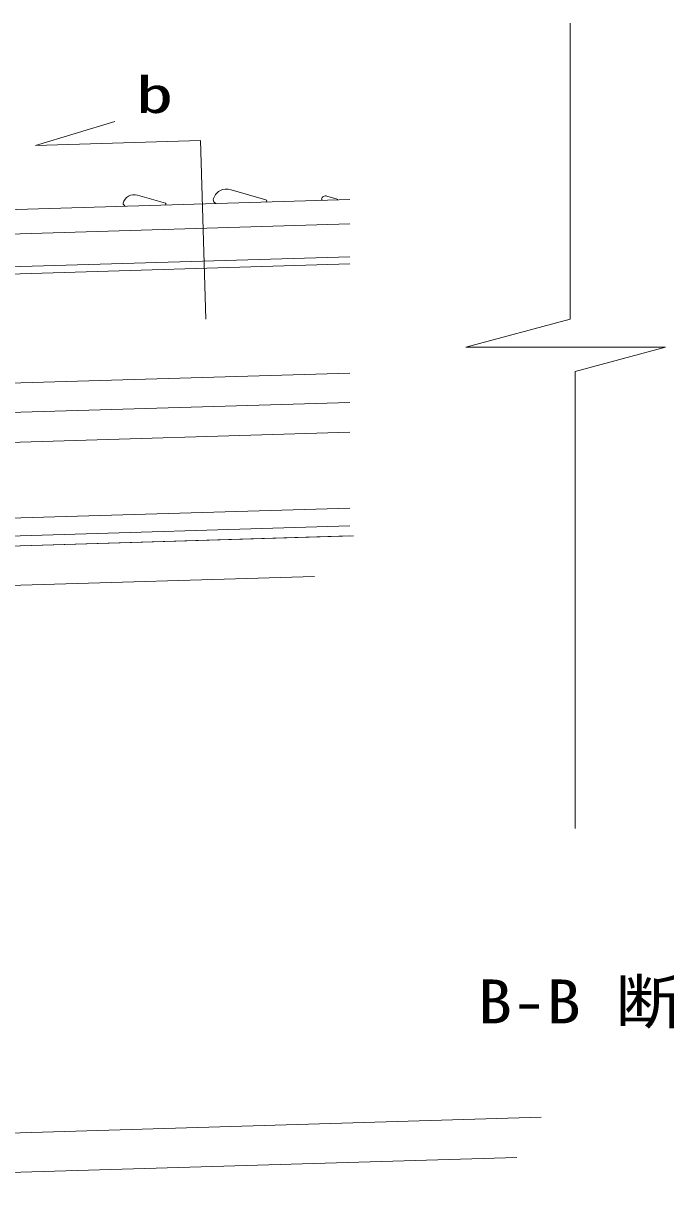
# Model space of a CAD drawing. Units: millimetres, scale not verified. Extents: x -1262 to 1261, y -891 to 891.
# Drawn here: x 460.7 to 640.3, y -144.6 to 179.7 of the extents above; entities that cross this region are included whole.
import ezdxf
from ezdxf.enums import TextEntityAlignment as Align

# ---------------------------------------------------------------- set-up
doc = ezdxf.new("R2010")
doc.units = ezdxf.units.MM
doc.header["$LTSCALE"] = 4
for name, color, linetype, lineweight in [('0-0_0', 3, 'Continuous', 18), ('0-1_CSLAYER2', 7, 'Continuous', 18), ('0-2_金物', 6, 'Continuous', 18), ('0-7_CSLAYER3', 7, 'Continuous', 18)]:
    doc.layers.add(name, color=color, linetype=linetype, lineweight=lineweight)
doc.styles.add('ＭＳ ゴシック', font='')
doc.styles.get('ＭＳ ゴシック').set_extended_font_data('MS Gothic')

# ---------------------------------------------------------------- blocks, each defined once
blk = doc.blocks.new('BLKF0078')
at = {"layer": '0-2_金物', "color": 5}
blk.add_line((448.921, 227.437), (451.405, 228.16), dxfattribs=at)
for centre, radius, start, end in [((451.711, 227.223), 0.986, 12.65585, 108.04637), ((448.942, 227.363), 0.0764, 106.23992, 268.28164), ((452.416, 227.444), 0.257, 286.64174, 358.82448)]:
    blk.add_arc(centre, radius, start, end, dxfattribs=at)
blk = doc.blocks.new('BLKF0080')
at = {"layer": '0-2_金物', "color": 5}
blk.add_line((443.842, 227.485), (444.587, 227.702), dxfattribs=at)
for centre, radius, start, end in [((443.848, 227.463), 0.0229, 106.23992, 268.28164), ((444.679, 227.421), 0.296, 12.65585, 108.04637), ((444.89, 227.487), 0.0771, 286.64174, 358.82448)]:
    blk.add_arc(centre, radius, start, end, dxfattribs=at)
blk = doc.blocks.new('BLKF0082')
at = {"layer": '0-2_金物', "color": 5}
blk.add_line((456.078, 227.192), (458.065, 227.771), dxfattribs=at)
for centre, radius, start, end in [((456.095, 227.134), 0.0611, 106.23992, 268.28164), ((458.309, 227.021), 0.789, 12.65585, 108.04637), ((458.874, 227.198), 0.206, 286.64174, 358.82448)]:
    blk.add_arc(centre, radius, start, end, dxfattribs=at)

msp = doc.modelspace()

# ---------------------------------------------------------------- linework, layer by layer
at = {"layer": '0-1_CSLAYER2'}
msp.add_line((250.907, 114.638), (551.941, 123.669), dxfattribs=at)
at = {"layer": '0-1_CSLAYER2', "color": 3}
for p, q in [((345.224, 108.264), (551.941, 114.465)), ((345.284, 106.264), (551.941, 112.464)), ((346.198, 75.778), (551.941, 81.95)), ((360.538, 68.005), (551.941, 73.747)), ((360.787, 59.708), (551.941, 65.443)), ((395.237, 39.532), (551.941, 44.233)), ((412.449, 35.046), (551.941, 39.231)), ((347.562, 30.299), (551.941, 36.43))]:
    msp.add_line(p, q, dxfattribs=at)
at = {"layer": '0-1_CSLAYER2'}
msp.add_lwpolyline([(250.907, 114.638), (250.703, 121.435), (551.941, 130.472)], dxfattribs=at)
at = {"layer": '0-2_金物', "color": 7}
for p, q in [((613.584, 179.725), (613.584, 96.995)), ((614.915, -45.324), (614.915, 82.42))]:
    msp.add_line(p, q, dxfattribs=at)
msp.add_lwpolyline([(613.584, 96.995), (584.42, 89.18), (640.143, 89.18), (614.915, 82.42)], dxfattribs=at)
at = {"layer": '0-7_CSLAYER3', "color": 4}
msp.add_line((511.79, 96.986), (510.291, 146.963), dxfattribs=at)
at = {"layer": '0-7_CSLAYER3'}
for p, q in [((347.562, 30.299), (552.969, 36.461)), ((347.892, 19.304), (542.1, 25.13)), ((352.48, -133.628), (605.417, -126.04)), ((352.81, -144.623), (598.635, -137.248))]:
    msp.add_line(p, q, dxfattribs=at)
at = {"layer": '0-7_CSLAYER3', "color": 4}
msp.add_lwpolyline([(510.291, 146.963), (464.151, 145.579), (486.32, 152.238)], dxfattribs=at)

# ---------------------------------------------------------------- block references
at = {"layer": '0-0_0', "xscale": -3.927273, "yscale": 3.927273}
for name in ['BLKF0078', 'BLKF0082', 'BLKF0080']:
    msp.add_blockref(name, (2291.579, -762.85), dxfattribs=at)

# ---------------------------------------------------------------- texts
at = {"layer": '0-2_金物', "color": 7, "style": 'ＭＳ ゴシック', "width": 1.15}
msp.add_text('B-B 断面図', height=12.27, dxfattribs=at).set_placement((587.726, -103.48), align=Align.BOTTOM_LEFT)
at = {"layer": '0-7_CSLAYER3', "style": 'ＭＳ ゴシック', "width": 1.5}
msp.add_text('b', height=10.22, dxfattribs=at).set_placement((492.22, 151.6), align=Align.BOTTOM_LEFT)

doc.saveas('drawing.dxf')
